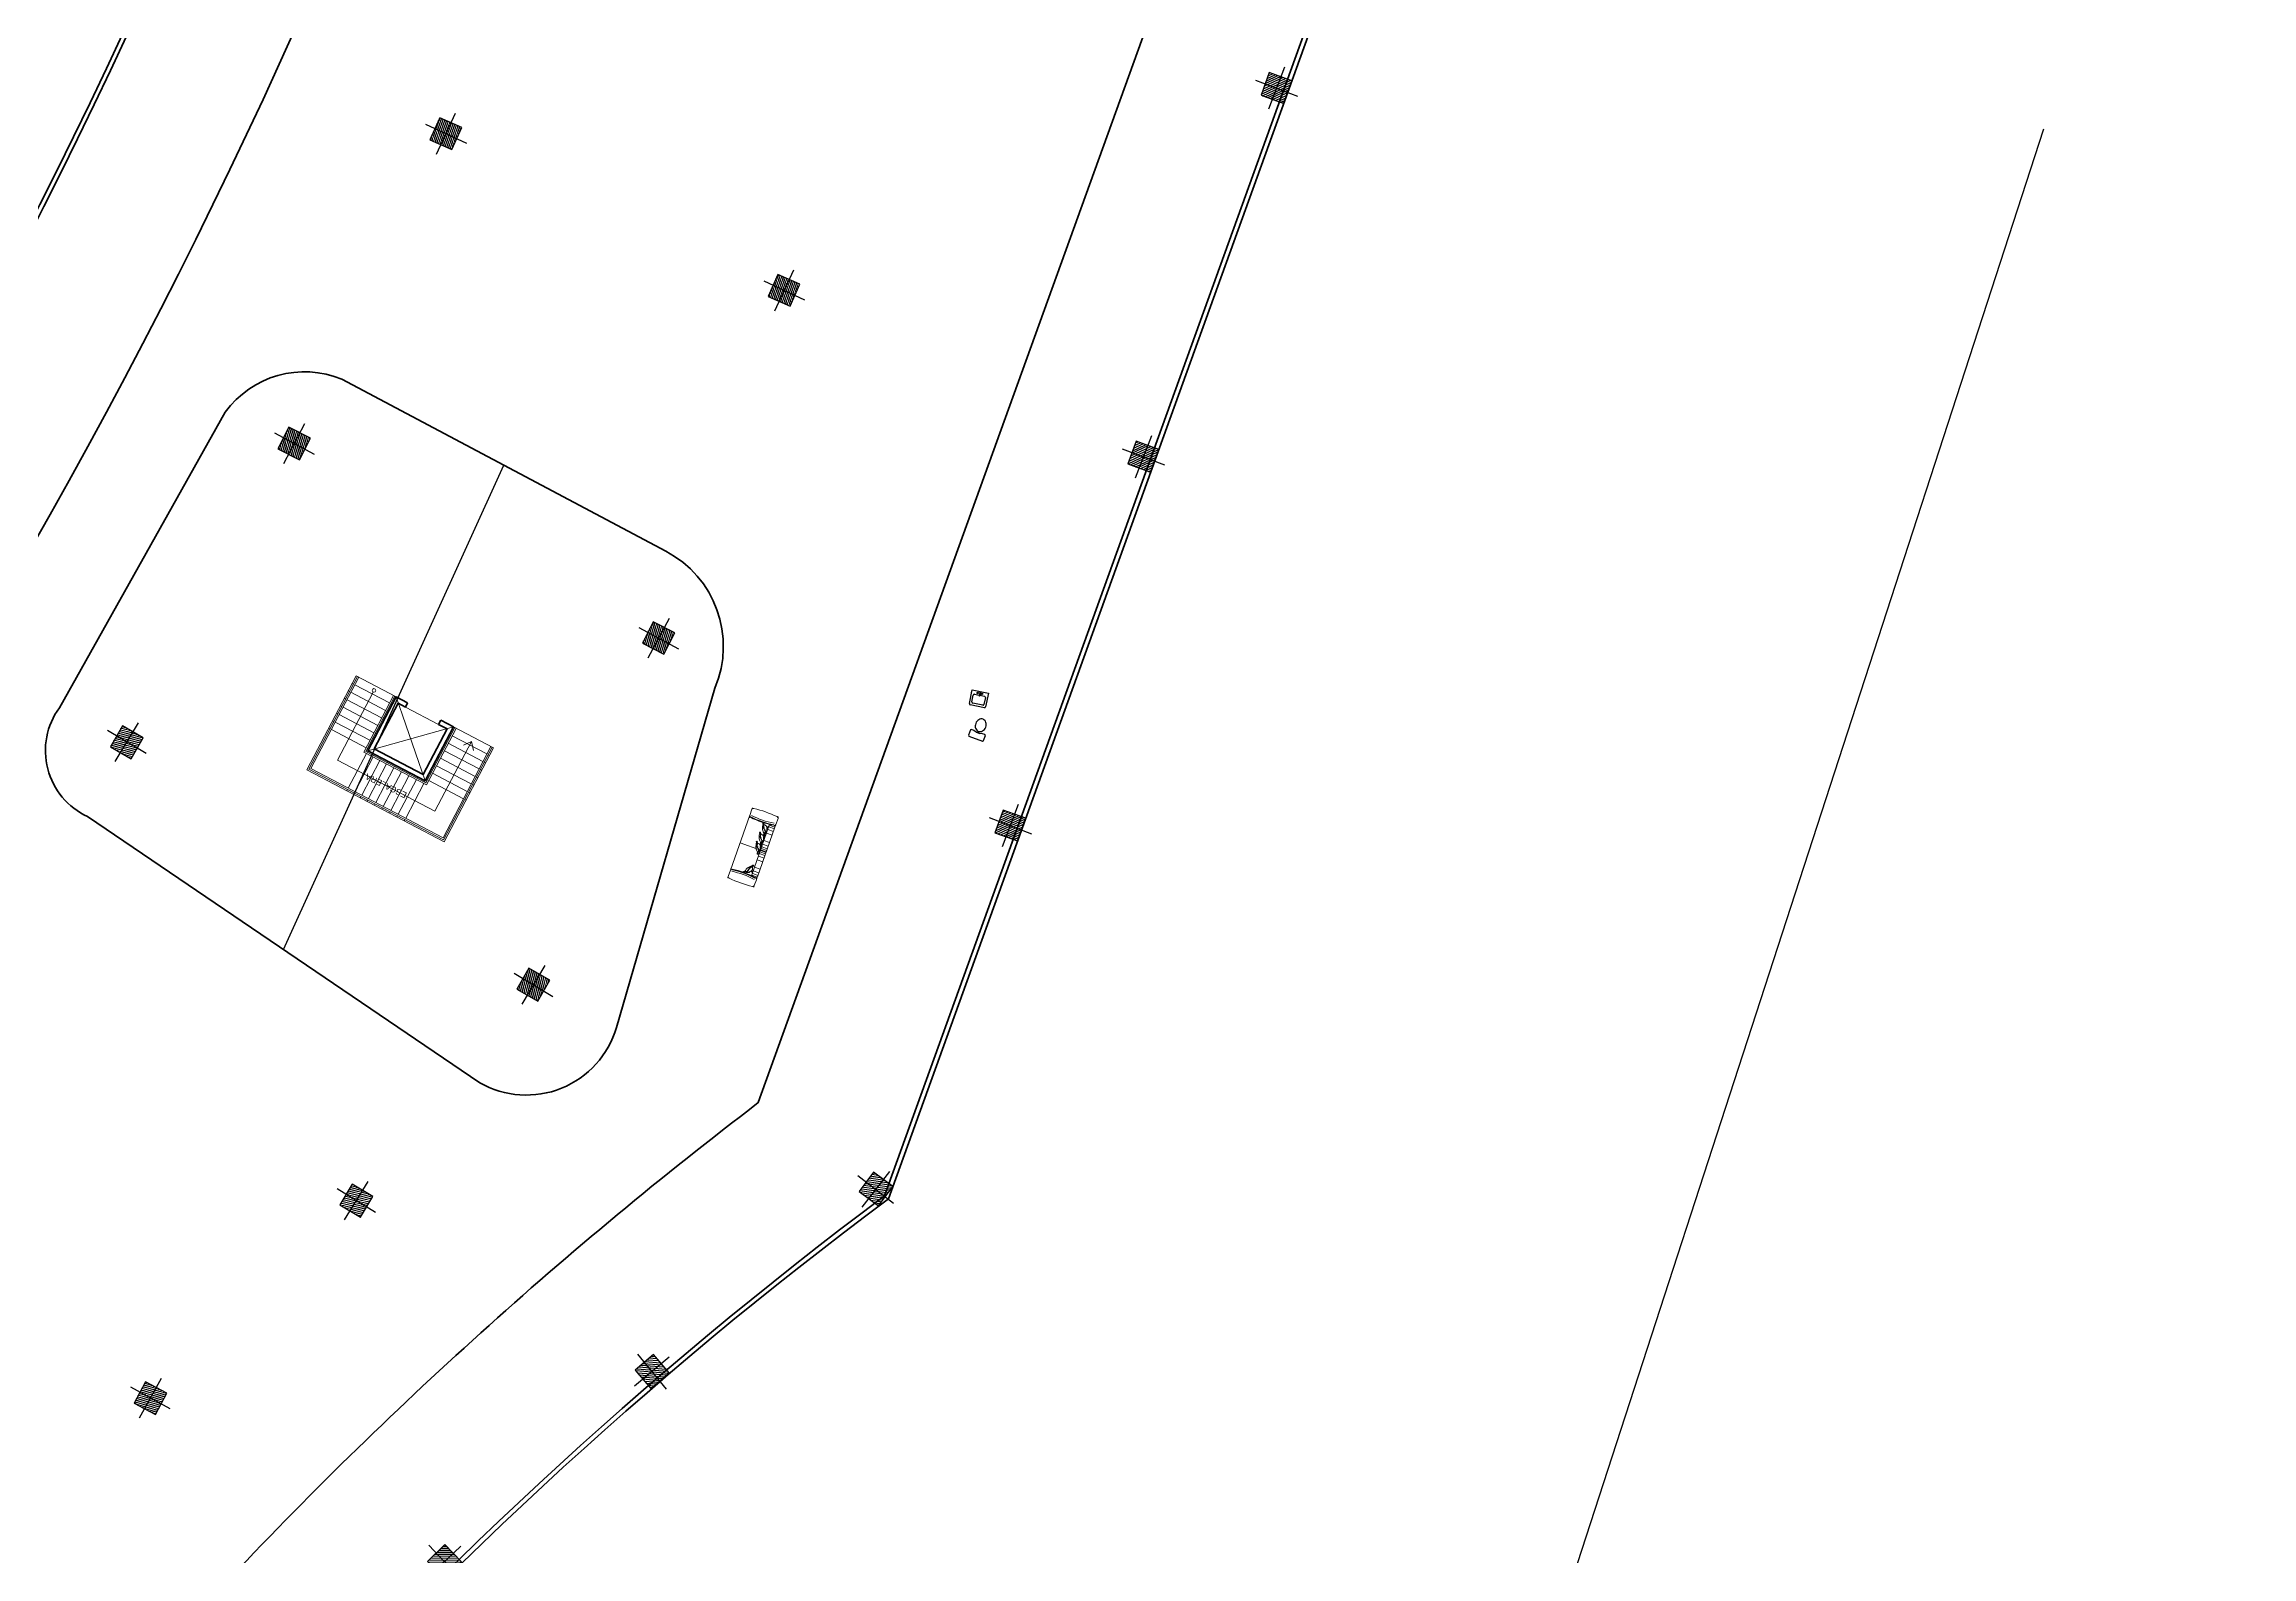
# Model space of a CAD drawing. Header units: millimetres. Extents: x -4 to 161, y -89 to 328.
# Drawn here: x 67.1 to 140.5, y 85.3 to 135.6 of the extents above; entities that cross this region are included whole.
import ezdxf

# ---------------------------------------------------------------- set-up
doc = ezdxf.new("R2010")
doc.units = ezdxf.units.MM
for name, color, linetype, lineweight in [('a_MUEBLE', 7, 'Continuous', 5), ('parcelas', 251, 'Continuous', 13), ('PARED', 20, 'Continuous', 40)]:
    doc.layers.add(name, color=color, linetype=linetype, lineweight=lineweight)
doc.layers.add('EQUIP-MOBILIARIO', color=253, linetype='Continuous')
doc.layers.add('ESTRUCTURA', color=150, linetype='Continuous')
doc.layers.add('G-Anno-Nplt', color=140, linetype='Continuous', lineweight=18, plot=False)
doc.styles.add('ARIAL', font='arial.ttf')

# ---------------------------------------------------------------- blocks, each defined once
blk = doc.blocks.new('columna macroestructura')
at = {"layer": 'ESTRUCTURA'}
h = blk.add_hatch(dxfattribs=at)
h.set_pattern_fill('ANSI31', color=256, scale=0.52)
h.set_pattern_definition([(45, (0, 0), (-0.0459619408, 0.0459619408), [])])
h.paths.add_polyline_path([(1323.84, 258.769), (1324.64, 258.769), (1324.64, 259.569), (1323.84, 259.569)])
blk.add_lwpolyline([(1323.84, 258.769), (1324.64, 258.769), (1324.64, 259.569), (1323.84, 259.569)], close=True, dxfattribs=at)
blk = doc.blocks.new('columna2')
at = {"layer": 'ESTRUCTURA'}
for p, q in [((3857.871, 3573.126), (3857.871, 3571.626)), ((3857.121, 3572.376), (3858.621, 3572.376))]:
    blk.add_line(p, q, dxfattribs=at)
at = {"layer": 'ESTRUCTURA', "rotation": 0.9624720657598389}
blk.add_blockref('columna macroestructura', (2538.171, 3291.006), dxfattribs=at)
blk = doc.blocks.new('escaleras2')
at = {"layer": 'parcelas'}
for p, q in [((328.499, 3673.541), (328.421, 3670.022)), ((328.548, 3673.49), (328.471, 3670.021)), ((328.499, 3673.541), (333.651, 3673.427)), ((328.597, 3673.439), (328.521, 3670.02)), ((328.548, 3673.49), (333.6, 3673.379)), ((328.597, 3673.439), (333.549, 3673.33)), ((329.967, 3672.109), (329.996, 3673.408)), ((329.997, 3673.458), (329.998, 3673.508)), ((329.997, 3673.458), (329.998, 3673.508)), ((330.247, 3672.102), (330.276, 3673.402)), ((330.277, 3673.452), (330.278, 3673.502)), ((330.527, 3672.096), (330.556, 3673.396)), ((330.557, 3673.446), (330.558, 3673.496)), ((330.807, 3672.09), (330.836, 3673.39)), ((330.837, 3673.44), (330.838, 3673.49)), ((331.087, 3672.084), (331.116, 3673.383)), ((331.117, 3673.433), (331.118, 3673.483)), ((331.367, 3672.078), (331.396, 3673.377)), ((331.397, 3673.427), (331.398, 3673.477)), ((331.617, 3672.072), (331.646, 3673.372)), ((331.647, 3673.422), (331.648, 3673.472)), ((331.868, 3672.067), (331.897, 3673.366)), ((331.898, 3673.416), (331.899, 3673.466)), ((332.119, 3672.061), (332.148, 3673.361)), ((332.149, 3673.411), (332.15, 3673.461)), ((333.473, 3669.91), (333.549, 3673.33)), ((333.523, 3669.909), (333.6, 3673.379)), ((333.573, 3669.908), (333.651, 3673.427)), ((329.174, 3670.157), (329.232, 3672.775)), ((332.884, 3672.694), (329.232, 3672.775)), ((332.826, 3670.135), (332.884, 3672.694)), ((328.514, 3671.981), (328.464, 3671.982)), ((329.864, 3671.951), (328.564, 3671.98)), ((329.867, 3672.111), (329.821, 3669.991)), ((329.867, 3672.111), (332.22, 3672.059)), ((329.916, 3672.06), (329.87, 3669.99)), ((329.964, 3671.949), (329.914, 3671.95)), ((329.916, 3672.06), (332.169, 3672.01)), ((329.965, 3672.009), (329.92, 3669.989)), ((329.92, 3669.989), (332.118, 3671.961)), ((329.965, 3672.009), (329.966, 3672.059)), ((329.965, 3672.009), (332.118, 3671.961)), ((329.965, 3672.009), (332.073, 3669.941)), ((330.245, 3672.002), (330.246, 3672.052)), ((330.525, 3671.996), (330.526, 3672.046)), ((330.805, 3671.99), (330.806, 3672.04)), ((331.085, 3671.984), (331.086, 3672.034)), ((331.365, 3671.978), (331.366, 3672.028)), ((331.616, 3671.972), (331.617, 3672.022)), ((331.867, 3671.967), (331.868, 3672.017)), ((332.118, 3671.961), (332.073, 3669.941)), ((332.167, 3671.9), (332.117, 3671.901)), ((332.118, 3671.961), (332.119, 3672.011)), ((332.169, 3672.01), (332.123, 3669.94)), ((332.22, 3672.059), (332.173, 3669.939)), ((333.516, 3671.87), (332.217, 3671.899)), ((333.616, 3671.868), (333.566, 3671.869)), ((328.496, 3671.141), (328.446, 3671.142)), ((328.502, 3671.421), (328.452, 3671.422)), ((328.508, 3671.701), (328.458, 3671.702)), ((329.845, 3671.111), (328.546, 3671.14)), ((329.851, 3671.391), (328.552, 3671.42)), ((329.858, 3671.671), (328.558, 3671.7)), ((329.945, 3671.109), (329.895, 3671.11)), ((329.951, 3671.389), (329.901, 3671.39)), ((329.958, 3671.669), (329.908, 3671.67)), ((332.148, 3671.06), (332.098, 3671.061)), ((332.154, 3671.34), (332.104, 3671.341)), ((332.16, 3671.62), (332.11, 3671.621)), ((333.498, 3671.03), (332.198, 3671.059)), ((333.504, 3671.31), (332.204, 3671.339)), ((333.51, 3671.59), (332.21, 3671.619)), ((333.598, 3671.028), (333.548, 3671.029)), ((333.604, 3671.308), (333.554, 3671.309)), ((333.61, 3671.588), (333.56, 3671.589)), ((328.477, 3670.301), (328.427, 3670.302)), ((328.483, 3670.581), (328.433, 3670.582)), ((328.489, 3670.861), (328.439, 3670.862)), ((329.827, 3670.271), (328.527, 3670.3)), ((329.833, 3670.551), (328.533, 3670.58)), ((329.839, 3670.831), (328.539, 3670.86)), ((329.174, 3670.157), (328.976, 3670.389)), ((329.174, 3670.157), (329.354, 3670.38)), ((329.933, 3670.549), (329.883, 3670.55)), ((329.939, 3670.829), (329.889, 3670.83)), ((332.136, 3670.5), (332.086, 3670.501)), ((332.142, 3670.78), (332.092, 3670.781)), ((333.485, 3670.47), (332.186, 3670.499)), ((333.492, 3670.75), (332.192, 3670.779)), ((333.585, 3670.468), (333.535, 3670.469)), ((333.591, 3670.748), (333.542, 3670.749)), ((329.92, 3669.989), (328.421, 3670.022)), ((329.927, 3670.269), (329.877, 3670.27)), ((330.399, 3670.134), (331.639, 3670.107)), ((332.073, 3669.941), (333.573, 3669.908)), ((332.129, 3670.22), (332.079, 3670.221)), ((333.479, 3670.19), (332.179, 3670.219)), ((333.579, 3670.188), (333.529, 3670.189))]:
    blk.add_line(p, q, dxfattribs=at)
blk.add_circle((332.826, 3670.075), 0.0603, dxfattribs=at)
at = {"layer": 'PARED', "ltscale": 0.06}
for p, q in [((330.399, 3670.134), (330.399, 3669.979)), ((331.639, 3670.107), (331.639, 3669.951))]:
    blk.add_line(p, q, dxfattribs=at)
for points in [[(329.965, 3672.009), (329.92, 3669.989), (330.399, 3669.979)], [(331.639, 3669.951), (332.073, 3669.941), (332.118, 3671.961), (329.965, 3672.009)], [(331.639, 3670.107), (331.921, 3670.1), (331.959, 3671.809), (330.117, 3671.85), (330.079, 3670.141), (330.399, 3670.134)]]:
    blk.add_lwpolyline(points, dxfattribs=at)
at = {"ltscale": 0.5, "insert": (331.058, 3672.735), "char_height": 0.2, "attachment_point": 5, "rotation": 0.00006, "style": 'ARIAL'}
blk.add_mtext_dynamic_manual_height_columns('ESCALERA', width=1.54068, gutter_width=12.5, heights=[0], dxfattribs=at)
blk = doc.blocks.new('twe')
for p, q in [((43116.893, 18860.107, 6.875), (43116.893, 18859.901, 6.875)), ((43116.893, 18858.053, 6.875), (43116.893, 18859.8, 6.875)), ((43117.093, 18858.016, 6.875), (43117.093, 18859.836, 6.875)), ((43117.813, 18860.107, 6.875), (43117.813, 18859.89, 6.875)), ((43117.813, 18857.963, 6.875), (43117.813, 18859.898, 6.875)), ((43116.893, 18857.746, 6.875), (43116.893, 18857.951, 6.875)), ((43117.813, 18857.746, 6.875), (43117.813, 18857.963, 6.875))]:
    blk.add_line(p, q)
at = {"color": 8}
for p, q in [((43117.093, 18859.806, 6.875), (43116.893, 18859.806, 6.875)), ((43117.093, 18859.746, 6.875), (43116.893, 18859.746, 6.875)), ((43117.093, 18859.656, 6.875), (43116.893, 18859.656, 6.875)), ((43117.093, 18859.526, 6.875), (43116.893, 18859.526, 6.875)), ((43117.093, 18859.266, 6.875), (43116.893, 18859.266, 6.875)), ((43117.093, 18859.136, 6.875), (43116.893, 18859.136, 6.875)), ((43117.093, 18859.046, 6.875), (43116.893, 18859.046, 6.875)), ((43117.093, 18858.986, 6.875), (43116.893, 18858.986, 6.875)), ((43117.093, 18858.936, 6.875), (43116.893, 18858.936, 6.875)), ((43117.093, 18858.916, 6.875), (43116.893, 18858.916, 6.875)), ((43117.093, 18858.866, 6.875), (43116.893, 18858.866, 6.875)), ((43117.093, 18858.806, 6.875), (43116.893, 18858.806, 6.875)), ((43117.093, 18858.716, 6.875), (43116.893, 18858.716, 6.875)), ((43117.093, 18858.586, 6.875), (43116.893, 18858.586, 6.875)), ((43117.093, 18858.327, 6.875), (43116.893, 18858.327, 6.875)), ((43117.093, 18858.926, 6.875), (43117.813, 18858.926, 6.875)), ((43117.093, 18858.197, 6.875), (43116.893, 18858.197, 6.875)), ((43117.093, 18858.107, 6.875), (43116.893, 18858.107, 6.875)), ((43117.093, 18858.047, 6.875), (43116.893, 18858.047, 6.875))]:
    blk.add_line(p, q, dxfattribs=at)
for centre, radius, start, end in [((43116.913, 18860.137, 6.875), 0.02, 90, 180), ((43116.913, 18859.876, 6.875), 0.02, 180, 267.90475), ((43116.913, 18859.836, 6.875), 0.02, 87.90475, 180), ((43117.389, 18862.594, 6.875), 2.761, 261.01295, 277.85738), ((43117.389, 18862.607, 6.875), 2.722, 261.03414, 277.83886), ((43117.793, 18859.848, 6.875), 0.02, 267.90475, 0), ((43117.793, 18860.137, 6.875), 0.02, 0, 90), ((43116.913, 18858.016, 6.875), 0.02, 180, 272.09525), ((43116.913, 18857.976, 6.875), 0.02, 92.09525, 180), ((43116.913, 18857.716, 6.875), 0.02, 180, 270), ((43117.389, 18855.259, 6.875), 2.761, 82.14262, 98.98705), ((43117.389, 18855.246, 6.875), 2.722, 82.16114, 98.96586), ((43117.793, 18858.005, 6.875), 0.02, 0, 92.09525), ((43117.793, 18857.716, 6.875), 0.02, 270, 0)]:
    blk.add_arc(centre, radius, start, end, dxfattribs=at)
for centre, radius, start, end in [((43116.943, 18860.107, 6.875), 0.05, 90, 180), ((43116.943, 18859.901, 6.875), 0.05, 180, 259.25782), ((43116.943, 18859.8, 6.875), 0.05, 79.75053, 180), ((43117.353, 18855.878, 6.875), 4.298, 84.52663, 95.47337), ((43117.389, 18862.605, 6.875), 2.791, 260.9975, 277.87088), ((43117.763, 18860.107, 6.875), 0.05, 0, 90), ((43117.763, 18859.89, 6.875), 0.05, 278.96045, 0), ((43116.943, 18858.053, 6.875), 0.05, 180, 280.24947), ((43116.943, 18857.951, 6.875), 0.05, 100.74218, 180), ((43116.943, 18857.746, 6.875), 0.05, 180, 270), ((43117.353, 18861.975, 6.875), 4.298, 264.52663, 275.47337), ((43117.389, 18855.248, 6.875), 2.791, 82.12912, 99.0025), ((43117.763, 18857.746, 6.875), 0.05, 270, 0), ((43117.763, 18857.963, 6.875), 0.05, 0, 81.03955)]:
    blk.add_arc(centre, radius, start, end)
for points in [[(43117.134, 18859.723, 6.875), (43117.143, 18859.716, 6.875), (43117.152, 18859.724, 6.875), (43117.205, 18859.755, 6.875), (43117.275, 18859.767, 6.875), (43117.291, 18859.778, 6.875), (43117.283, 18859.789, 6.875), (43117.295, 18859.816, 6.875), (43117.316, 18859.802, 6.875), (43117.303, 18859.776, 6.875), (43117.256, 18859.733, 6.875), (43117.235, 18859.654, 6.875), (43117.216, 18859.615, 6.875)], [(43117.296, 18859.767, 6.875), (43117.299, 18859.745, 6.875), (43117.286, 18859.686, 6.875), (43117.267, 18859.616, 6.875), (43117.239, 18859.563, 6.875), (43117.18, 18859.499, 6.875), (43117.162, 18859.454, 6.875), (43117.162, 18859.45, 6.875), (43117.165, 18859.441, 6.875), (43117.151, 18859.42, 6.875), (43117.131, 18859.427, 6.875), (43117.124, 18859.447, 6.875), (43117.14, 18859.454, 6.875), (43117.149, 18859.46, 6.875), (43117.148, 18859.471, 6.875), (43117.12, 18859.52, 6.875), (43117.111, 18859.54, 6.875)], [(43117.297, 18859.112, 6.875), (43117.299, 18859.09, 6.875), (43117.287, 18859.032, 6.875), (43117.268, 18858.962, 6.875), (43117.24, 18858.909, 6.875), (43117.181, 18858.844, 6.875), (43117.162, 18858.8, 6.875), (43117.163, 18858.796, 6.875), (43117.166, 18858.787, 6.875), (43117.152, 18858.766, 6.875), (43117.132, 18858.772, 6.875), (43117.125, 18858.793, 6.875), (43117.14, 18858.8, 6.875), (43117.15, 18858.805, 6.875), (43117.148, 18858.816, 6.875), (43117.121, 18858.866, 6.875), (43117.112, 18858.886, 6.875)], [(43117.299, 18859.439, 6.875), (43117.302, 18859.417, 6.875), (43117.29, 18859.359, 6.875), (43117.27, 18859.289, 6.875), (43117.242, 18859.236, 6.875), (43117.184, 18859.171, 6.875), (43117.165, 18859.127, 6.875), (43117.165, 18859.122, 6.875), (43117.168, 18859.114, 6.875), (43117.154, 18859.093, 6.875), (43117.134, 18859.099, 6.875), (43117.127, 18859.12, 6.875), (43117.143, 18859.127, 6.875), (43117.152, 18859.132, 6.875), (43117.151, 18859.143, 6.875), (43117.123, 18859.193, 6.875), (43117.114, 18859.213, 6.875)], [(43117.135, 18859.068, 6.875), (43117.143, 18859.062, 6.875), (43117.153, 18859.07, 6.875), (43117.206, 18859.101, 6.875), (43117.276, 18859.113, 6.875), (43117.292, 18859.124, 6.875), (43117.284, 18859.134, 6.875), (43117.295, 18859.162, 6.875), (43117.316, 18859.148, 6.875), (43117.303, 18859.122, 6.875), (43117.257, 18859.078, 6.875), (43117.236, 18858.999, 6.875), (43117.217, 18858.96, 6.875)], [(43117.137, 18859.395, 6.875), (43117.146, 18859.389, 6.875), (43117.156, 18859.397, 6.875), (43117.208, 18859.428, 6.875), (43117.278, 18859.44, 6.875), (43117.294, 18859.45, 6.875), (43117.286, 18859.461, 6.875), (43117.298, 18859.489, 6.875), (43117.319, 18859.474, 6.875), (43117.306, 18859.449, 6.875), (43117.259, 18859.405, 6.875), (43117.238, 18859.326, 6.875), (43117.22, 18859.287, 6.875)], [(43117.14, 18859.482, 6.875), (43117.154, 18859.5, 6.875), (43117.153, 18859.56, 6.875), (43117.182, 18859.593, 6.875), (43117.21, 18859.632, 6.875), (43117.216, 18859.661, 6.875)], [(43117.14, 18859.482, 6.875), (43117.147, 18859.537, 6.875), (43117.149, 18859.567, 6.875), (43117.171, 18859.599, 6.875), (43117.184, 18859.621, 6.875)], [(43117.143, 18859.155, 6.875), (43117.157, 18859.172, 6.875), (43117.156, 18859.232, 6.875), (43117.185, 18859.266, 6.875), (43117.213, 18859.305, 6.875), (43117.219, 18859.334, 6.875)], [(43117.143, 18859.155, 6.875), (43117.15, 18859.209, 6.875), (43117.153, 18859.24, 6.875), (43117.174, 18859.271, 6.875), (43117.187, 18859.294, 6.875)], [(43117.291, 18859.756, 6.875), (43117.257, 18859.715, 6.875), (43117.26, 18859.671, 6.875), (43117.258, 18859.633, 6.875)], [(43117.292, 18859.102, 6.875), (43117.257, 18859.06, 6.875), (43117.261, 18859.017, 6.875), (43117.258, 18858.978, 6.875)], [(43117.294, 18859.429, 6.875), (43117.26, 18859.387, 6.875), (43117.264, 18859.344, 6.875), (43117.261, 18859.305, 6.875)], [(43117.13, 18858.177, 6.875), (43117.14, 18858.182, 6.875), (43117.138, 18858.194, 6.875), (43117.138, 18858.255, 6.875), (43117.162, 18858.321, 6.875), (43117.161, 18858.341, 6.875), (43117.148, 18858.339, 6.875), (43117.13, 18858.363, 6.875), (43117.153, 18858.374, 6.875), (43117.169, 18858.35, 6.875), (43117.183, 18858.288, 6.875), (43117.24, 18858.23, 6.875), (43117.264, 18858.194, 6.875)], [(43117.141, 18858.828, 6.875), (43117.155, 18858.845, 6.875), (43117.154, 18858.906, 6.875), (43117.183, 18858.939, 6.875), (43117.211, 18858.978, 6.875), (43117.217, 18859.007, 6.875)], [(43117.141, 18858.828, 6.875), (43117.148, 18858.883, 6.875), (43117.15, 18858.913, 6.875), (43117.172, 18858.944, 6.875), (43117.185, 18858.967, 6.875)], [(43117.174, 18858.34, 6.875), (43117.194, 18858.331, 6.875), (43117.238, 18858.291, 6.875), (43117.289, 18858.239, 6.875), (43117.32, 18858.188, 6.875), (43117.347, 18858.104, 6.875), (43117.375, 18858.066, 6.875), (43117.379, 18858.064, 6.875), (43117.389, 18858.062, 6.875), (43117.4, 18858.039, 6.875), (43117.384, 18858.025, 6.875), (43117.363, 18858.03, 6.875), (43117.364, 18858.047, 6.875), (43117.365, 18858.058, 6.875), (43117.354, 18858.062, 6.875), (43117.297, 18858.063, 6.875), (43117.276, 18858.066, 6.875)], [(43117.18, 18858.33, 6.875), (43117.199, 18858.279, 6.875), (43117.238, 18858.261, 6.875), (43117.27, 18858.239, 6.875)], [(43117.34, 18858.062, 6.875), (43117.332, 18858.082, 6.875), (43117.28, 18858.112, 6.875), (43117.265, 18858.154, 6.875), (43117.246, 18858.198, 6.875), (43117.224, 18858.217, 6.875)], [(43117.34, 18858.062, 6.875), (43117.297, 18858.095, 6.875), (43117.272, 18858.112, 6.875), (43117.255, 18858.147, 6.875), (43117.242, 18858.169, 6.875)]]:
    blk.add_spline(points, degree=3, dxfattribs=at)
for points in [[(43117.111, 18859.54, 6.875), (43117.102, 18859.572, 6.875), (43117.096, 18859.617, 6.875), (43117.139, 18859.705, 6.875), (43117.114, 18859.702, 6.875), (43117.089, 18859.706, 6.875), (43117.116, 18859.766, 6.875), (43117.142, 18859.709, 6.875), (43117.136, 18859.658, 6.875), (43117.098, 18859.591, 6.875), (43117.13, 18859.569, 6.875), (43117.133, 18859.567, 6.875)], [(43117.112, 18858.886, 6.875), (43117.103, 18858.918, 6.875), (43117.097, 18858.963, 6.875), (43117.14, 18859.051, 6.875), (43117.115, 18859.048, 6.875), (43117.09, 18859.051, 6.875), (43117.117, 18859.112, 6.875), (43117.143, 18859.055, 6.875), (43117.137, 18859.003, 6.875), (43117.099, 18858.937, 6.875), (43117.131, 18858.914, 6.875), (43117.134, 18858.912, 6.875)], [(43117.114, 18859.213, 6.875), (43117.105, 18859.244, 6.875), (43117.099, 18859.29, 6.875), (43117.143, 18859.378, 6.875), (43117.117, 18859.375, 6.875), (43117.092, 18859.378, 6.875), (43117.119, 18859.439, 6.875), (43117.145, 18859.382, 6.875), (43117.139, 18859.33, 6.875), (43117.101, 18859.263, 6.875), (43117.133, 18859.241, 6.875), (43117.136, 18859.239, 6.875)], [(43117.276, 18858.066, 6.875), (43117.244, 18858.074, 6.875), (43117.202, 18858.092, 6.875), (43117.147, 18858.173, 6.875), (43117.137, 18858.15, 6.875), (43117.122, 18858.13, 6.875), (43117.083, 18858.184, 6.875), (43117.145, 18858.177, 6.875), (43117.187, 18858.146, 6.875), (43117.225, 18858.08, 6.875), (43117.261, 18858.096, 6.875), (43117.264, 18858.098, 6.875)]]:
    blk.add_open_spline(points, degree=3, knots=[8.816095, 8.816095, 8.816095, 8.816095, 18.018576, 22.227309, 22.63977, 24.126692, 27.26989, 30.750455, 33.321026, 42.195412, 42.955863, 42.955863, 42.955863, 42.955863], dxfattribs=at)
blk = doc.blocks.new('mueble2')
at = {"layer": 'a_MUEBLE', "rotation": 180}
blk.add_blockref('twe', (43139.897, 18913.015, -6.875), dxfattribs=at)
blk = doc.blocks.new('Toilet1')
at = {"color": 253}
for p, q in [((0.051, 0.267), (0.025, 0.241)), ((0.025, 0.241), (0.025, -0.241)), ((0.229, 0.267), (0.051, 0.267)), ((0.254, 0.241), (0.229, 0.267)), ((0.229, 0.063), (0.254, 0.152)), ((0.229, -0.064), (0.229, 0.063)), ((0.229, 0.063), (0.229, -0.064)), ((0.254, 0.152), (0.254, 0.241)), ((0.025, -0.241), (0.051, -0.267)), ((0.051, -0.267), (0.229, -0.267)), ((0.254, -0.152), (0.229, -0.064)), ((0.229, -0.267), (0.254, -0.241)), ((0.254, -0.241), (0.254, -0.152))]:
    blk.add_line(p, q, dxfattribs=at)
blk.add_lwpolyline([(0.711, 0, 0.117036), (0.695, 0.066, 0.104338), (0.648, 0.126, 0.09029), (0.573, 0.168, 0.09898), (0.495, 0.178, 0.08237), (0.411, 0.164, 0.09029), (0.343, 0.126, 0.104338), (0.295, 0.066, 0.117036), (0.279, 0, 0.117036), (0.295, -0.066, 0.104338), (0.343, -0.126, 0.09029), (0.411, -0.164, 0.08237), (0.495, -0.178, 0.08237), (0.58, -0.164, 0.09029), (0.648, -0.126, 0.104338), (0.695, -0.066, 0.117036)], format="xyb", close=True, dxfattribs=at)
blk = doc.blocks.new('Lavam1')
at = {"color": 253}
for p, q in [((-0.275, 0), (-0.275, 0.465)), ((0.275, 0), (-0.275, 0)), ((-0.24, 0.5), (0.24, 0.5)), ((-0.205, 0.16), (-0.205, 0.395)), ((-0.17, 0.43), (0.17, 0.43)), ((-0.01, 0.125), (-0.17, 0.125)), ((-0.01, 0.035), (-0.01, 0.145)), ((0.01, 0.035), (0.01, 0.145)), ((0.17, 0.125), (0.01, 0.125)), ((0.205, 0.395), (0.205, 0.16)), ((0.275, 0.465), (0.275, 0)), ((0.275, 0.165), (0.275, 0.035))]:
    blk.add_line(p, q, dxfattribs=at)
for centre in [(-0.074, 0.064), (0.074, 0.064)]:
    blk.add_circle(centre, 0.0225, dxfattribs=at)
for centre, radius, start, end in [((-0.24, 0.465), 0.035, 90, 180), ((-0.17, 0.395), 0.035, 90, 180), ((-0.17, 0.16), 0.035, 180, 270), ((0, 0.145), 0.01, 0, 180), ((0, 0.035), 0.01, 180, 0), ((0.17, 0.395), 0.035, 0, 90), ((0.17, 0.16), 0.035, 270, 0), ((0.24, 0.465), 0.035, 0, 90)]:
    blk.add_arc(centre, radius, start, end, dxfattribs=at)

msp = doc.modelspace()

# ---------------------------------------------------------------- linework, layer by layer
for p, q in [((133.538, 132.755), (61.408, -88.969)), ((75.06, 105.508), (82.376, 121.598))]:
    msp.add_line(p, q)
at = {"layer": 'PARED'}
for points in [[(39.335, -3.204), (0.018, 0.002, -0.176206), (-1.966, 31.694), (7.257, 60.373, 0.103624), (60.276, 118.117, 0.10531), (86.145, 193.692, 0.111613), (77.576, 278.723), (85.655, 303.673, -0.173551), (105.38, 327.807), (140.463, 307.394, 0.073888), (124.717, 268.027, 0.140254), (128.137, 188.572), (95.156, 97.236, 0.214927), (39.335, -3.204, 2.062782)], [(51.614, 96.177, 0.029723), (64.698, 115.479, 0.105293), (91.257, 193.071, 0.109438), (82.994, 278.737), (90.531, 302.015, -0.154424), (105.532, 321.761), (133.494, 305.491, 0.065206), (119.707, 269.223, 0.137176), (122.692, 188.656), (90.833, 100.427, 0.041358), (73.047, 84.396)], [(68.546, 109.928), (81.574, 101.088, 0.484894), (86.12, 102.927), (89.393, 114.196, 0.388934), (87.754, 118.744), (76.998, 124.453, 0.344758), (73.118, 123.362), (67.607, 113.543, 0.473744), (68.546, 109.928, 271.484198)]]:
    msp.add_lwpolyline(points, format="xyb", dxfattribs=at)
msp.add_lwpolyline([(39.198, -3.042), (0.12, 0.144, -0.175697), (-1.823, 31.65), (7.384, 60.28, 0.103558), (60.405, 118.04, 0.10531), (86.294, 193.674, 0.111548), (77.734, 278.724), (85.797, 303.625, -0.173043), (105.381, 327.633), (140.257, 307.34, 0.073627), (124.571, 268.062, 0.140162), (127.978, 188.574), (95.03, 97.329, 0.214563)], format="xyb", close=True, dxfattribs=at)

# ---------------------------------------------------------------- block references
for name, p, rotation in [('columna2', (-4767.539, -1834.045), 339.1832236901676), ('columna2', (1700.173, -4869.547), 65.14258547939795), ('columna2', (1711.411, -4874.753), 65.14258547950517), ('columna2', (1411.484, -4962.952), 61.92122308498841), ('columna2', (-4771.962, -1846.292), 339.1832236901676), ('columna2', (1423.593, -4969.412), 61.92122308498841), ('escaleras2', (2007.124, 3254.013), 153.6163881928405), ('columna2', (5213.329, 1203.121), 149.1731158444339), ('columna2', (-4776.384, -1858.539), 339.1832236901676), ('columna2', (1174.084, -5039.14), 59.17311584448264), ('columna2', (-5143.289, -358.647), 322.1779484334323), ('columna2', (5237.265, 1107.936), 148.2838553748005), ('columna2', (-5124.453, 786.256), 309.6072230154148), ('columna2', (5179.067, 1335.191), 150.89270987456), ('columna2', (-5166.181, 429.295), 313.447848669492)]:
    msp.add_blockref(name, p, dxfattribs=dict(rotation=rotation))
at = {"layer": 'EQUIP-MOBILIARIO'}
for name, p, rotation in [('Lavam1', (98.208, 114.08), 168.5587302712349), ('Toilet1', (98.049, 112.495), 69.40043488590331)]:
    msp.add_blockref(name, p, dxfattribs=dict(at, rotation=rotation))
at = {"layer": 'G-Anno-Nplt', "xscale": -1, "rotation": 160.5247520204987}
msp.add_blockref('mueble2', (87.439, 167.412), dxfattribs=at)

doc.saveas('drawing.dxf')
